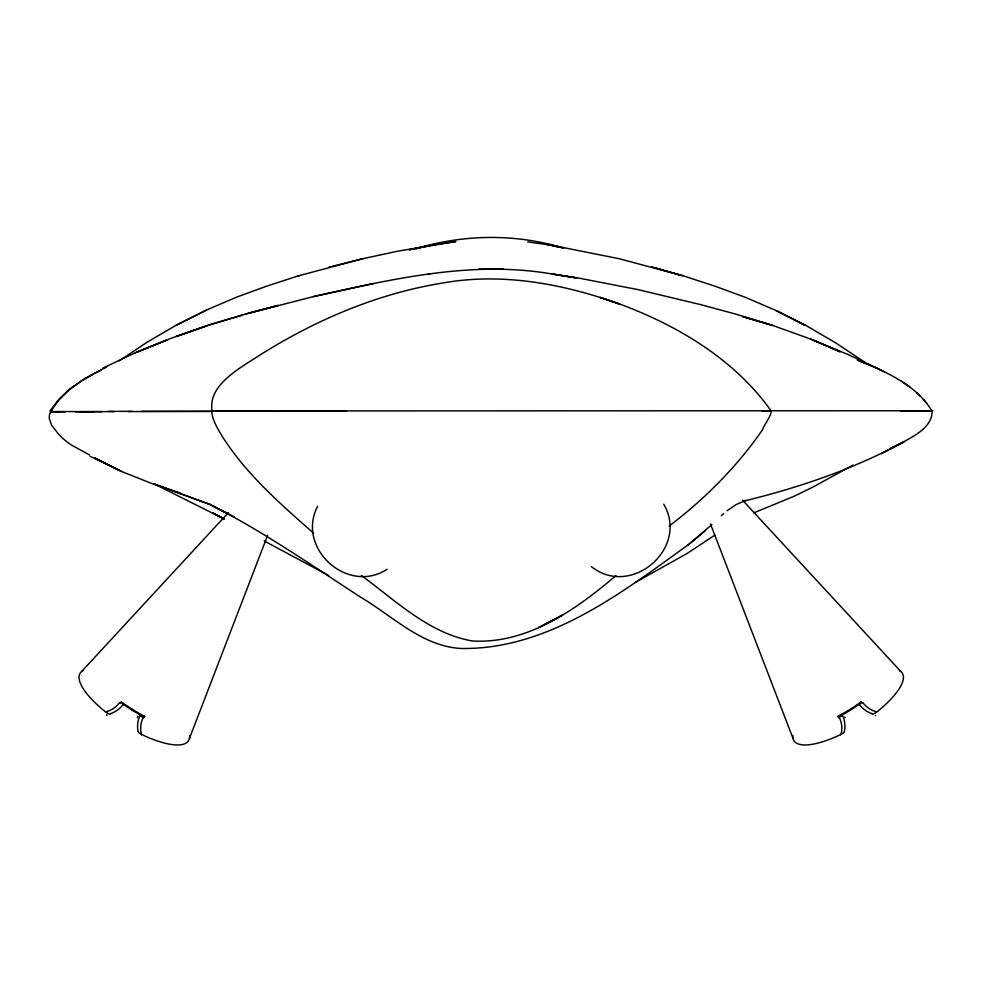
<?xml version="1.0" encoding="UTF-8"?>
<svg xmlns="http://www.w3.org/2000/svg" width="982" height="982" viewBox="0 0 982 982"><rect width="100%" height="100%" fill="white"/><g stroke="black" fill="none" stroke-linecap="round" stroke-linejoin="round"><path stroke-width="1.47" d="M932.176 410.746C932.384 425.893 917.139 434.265 905.613 440.734A201.58 201.58 0 0 1 890.907 447.853M189.428 738.476L267.656 535.251M317.591 506.307C295.84 548.14 347.64 595.043 387.117 569.265M143.826 717.842L144.636 716.369L141.752 714.822A60.663 19.628 31.9 0 1 123.99 703.775L122.48 702.695M132.128 710.477L132.717 709.544M122.149 702.461L121.326 701.86L120.356 703.235M228.438 512.604L81.702 671.442M207.73 503.324L234.219 517.048L210.001 504.478L154.702 484.249L210.001 504.478C262.587 531.139 311.098 564.871 360.357 597.056C392.64 615.898 422.002 646.573 461.577 648.501C548.557 649.593 622.232 592.465 689.364 543.942L711.925 524.498M615.947 575.612C576.066 609.515 527.543 644.18 472.563 640.988C429.232 633.685 395.636 600.554 361.364 575.477M721.34 515.587L723.66 513.623M727.134 510.689L736.07 504.625L745.35 500.489L742.932 501.286C798.182 487.968 852.597 469.421 902.753 442.489M687.646 545.354L705.653 530.44M669.073 526.107C704.941 498.893 737.286 466.438 762.842 429.294C762.032 427.612 775.805 410.169 769.323 410.807M862.122 703.235L861.153 701.86L858.489 703.775A60.663 19.628 -31.9 0 1 840.727 714.822L837.842 716.369L838.653 717.842M714.847 535.092L687.093 553.492L635.489 582.314M119.178 360.885L146.711 342.46L175.913 325.361L206.637 309.981L236.453 297.202L266.368 286.265L298.111 275.93L362.996 258.659L398.275 251.097L455.906 241.523L432.485 244.984L409.064 249.796L437.285 243.867L415.779 248.716C463.823 234.207 515.317 233.409 563.435 248.053M853.051 465.087L813.157 486.937L794.413 496.119L753.808 512.85M93.339 374.167L80.622 381.581L68.961 390.124L58.846 400.03L50.696 411.556L114.452 411.618M881.37 453.672L904.397 441.679M94.444 373.602L101.085 370.275M175.913 325.361L206.637 309.981M102.189 369.257L84.759 378.487L68.949 389.559L58.797 399.428L49.922 410.906L52.512 410.893M881.578 370.226L847.896 354.465L810.936 339.158L772.625 325.41L735.899 314.154L699.908 304.432L638.128 289.653L579.724 278.262L552.24 274.039C472.06 260.046 391.487 279.256 313.405 296.601L245.917 313.945L209.448 324.858L170.168 338.594L135.295 352.771L102.705 368.189M103.319 368.741L106.682 367.182M135.295 352.771L167.603 339.76L137.64 351.802M206.159 326.036L176.281 336.482L209.448 324.858L242.333 315.136M328.958 267.153L330.492 266.711M298.111 275.93L299.522 275.537M245.917 313.945L278.25 305.414L249.858 312.89M332.358 266.294L362.996 258.659M313.405 296.601L373.455 283.528M427.747 274.383L429.944 274.064M503.361 269.08L478.872 269.093M346.56 410.893L211.695 411.151M229.788 411.053C223.896 411.127 217.992 411.053 212.1 411.004C207.583 384.748 240.639 367.82 259.334 355.41C314.977 320.304 376.695 293.79 441.875 283.16C501.569 272.26 562.919 283.712 619.36 303.954L619.74 304.064C677.948 325.594 734.634 359.51 771.079 410.807L761.836 410.795M65.119 411.777L50.573 411.912L49.382 415.079L49.26 418.369L51.555 425.145L59.129 434.866A82.954 82.954 0 0 0 71.355 445.018L89.423 454.912M79.763 411.716L102.729 411.642M931.636 410.918L932.581 410.906L900.58 410.881M108.916 411.36L132.116 411.323M128.188 411.581L211.707 411.47M932.777 410.746L254.461 410.93M141.359 411.311L211.069 411.249M284.179 411.139L225.578 411.077M283.565 411.311L224.694 411.213M211.817 411.028C211.879 419.866 218.323 429.723 223.074 437.69C247.059 474.907 280.729 504.245 313.675 533.275M563.545 248.102L544.9 243.88L619.151 258.72L682.6 275.672M527.751 241.879L552.154 245.353M554.437 274.359L576.643 277.955L552.24 274.039M549.687 244.997L558.046 246.875M654.368 267.693L684.012 276.077L715.78 286.474L745.669 297.448L776.075 310.521L806.234 325.643L835.645 342.828L864.479 362.039M651.655 266.822L680.808 275.291M772.625 325.41L742.773 316.658L768.955 324.355M180.013 492.915L151.891 483.561L121.559 471.47L90.037 456.249M619.74 304.064L600.002 297.411L619.36 303.954M813.612 340.288L840.175 351.826L810.936 339.158M875.392 367.661L872.004 366.176C894.872 376.167 918.673 388.749 931.857 410.918M879.884 369.686L884.352 371.822M121.559 471.47L94.542 457.796L119.288 470.353M776.075 310.521L805.154 325.3L777.057 310.999M328.688 575.489L264.158 540.922M223.871 518.827L153.744 483.684M224.436 519.122L212.861 512.886L223.466 518.643M901.562 381.347L909.528 386.81M591.36 566.589C631.119 598.443 689.511 548.177 663.758 504.183M916.906 392.849L920.318 396.102M742.638 500.268L900.776 671.442M923.546 399.527L926.554 403.136M849.761 709.544L850.338 710.477M841.083 714.38L841.611 715.203A57.68 18.658 -31.9 0 0 850.191 710.232A57.521 18.609 -31.9 0 0 858.44 704.732M793.051 738.476L710.428 523.836M59.301 411.912A912.929 0.982 0 0 1 54.894 411.875M54.17 411.875A912.929 0.982 0 0 1 50.659 411.814M75.332 411.777A838.886 0.798 0 0 1 93.511 411.716M870.838 365.685A399.097 399.097 0 0 0 857.274 360.063A399.281 399.281 0 0 1 870.85 365.721M137.689 716.124A72.693 10.25 -87.3 0 1 137.345 717.817M138.032 731.246A26.649 25.728 -19.3 0 1 140.254 714.933M123.388 704.204A26.649 24.513 -68.2 0 1 110.696 713.583M140.868 715.203A57.68 18.658 31.9 0 1 132.288 710.232A57.521 18.609 31.9 0 1 124.039 704.732M106.952 715.608A72.693 14.153 -21.9 0 1 106.743 714.651M189.587 735.493A63.855 20.659 31.9 0 1 141.887 734.61M106.166 712.38A63.855 20.659 31.9 0 1 83.139 670.51M119.632 702.646A24.783 22.549 -61.4 0 1 106.081 711.803M110.303 714.245A3.547 1.142 31.9 0 1 106.363 712.355M123.315 704.597A3.351 1.105 62.1 0 1 121.387 701.86M144.6 716.295A3.351 1.203 -14.3 0 1 140.745 715.915M141.874 734.548A3.547 1.326 28.5 0 1 138.143 731.627M141.58 734.708A24.783 23.973 -23.3 0 1 143.126 717.535M845.134 717.817A72.693 10.25 87.3 0 1 844.95 716.97M842.225 714.933A26.649 25.728 19.3 0 1 844.434 731.246M871.771 713.583A26.649 24.513 68.2 0 1 859.09 704.204M875.625 715.301A72.693 14.153 21.9 0 1 875.527 715.608M899.34 670.51A63.855 20.659 -31.9 0 1 876.3 712.38M840.58 734.61A63.855 20.659 -31.9 0 1 792.891 735.493M876.398 711.803A24.783 22.549 61.4 0 1 862.847 702.646M876.104 712.355A3.547 1.142 -31.9 0 1 872.176 714.245M861.091 701.86A3.351 1.105 -62.1 0 1 859.164 704.597M841.721 715.915A3.351 1.203 14.3 0 1 837.879 716.295M844.336 731.627A3.547 1.326 -28.5 0 1 840.604 734.548M839.34 717.535A24.783 23.973 23.3 0 1 840.887 734.708M562.367 615.149L538.971 627.449L562.367 615.149"/></g></svg>
